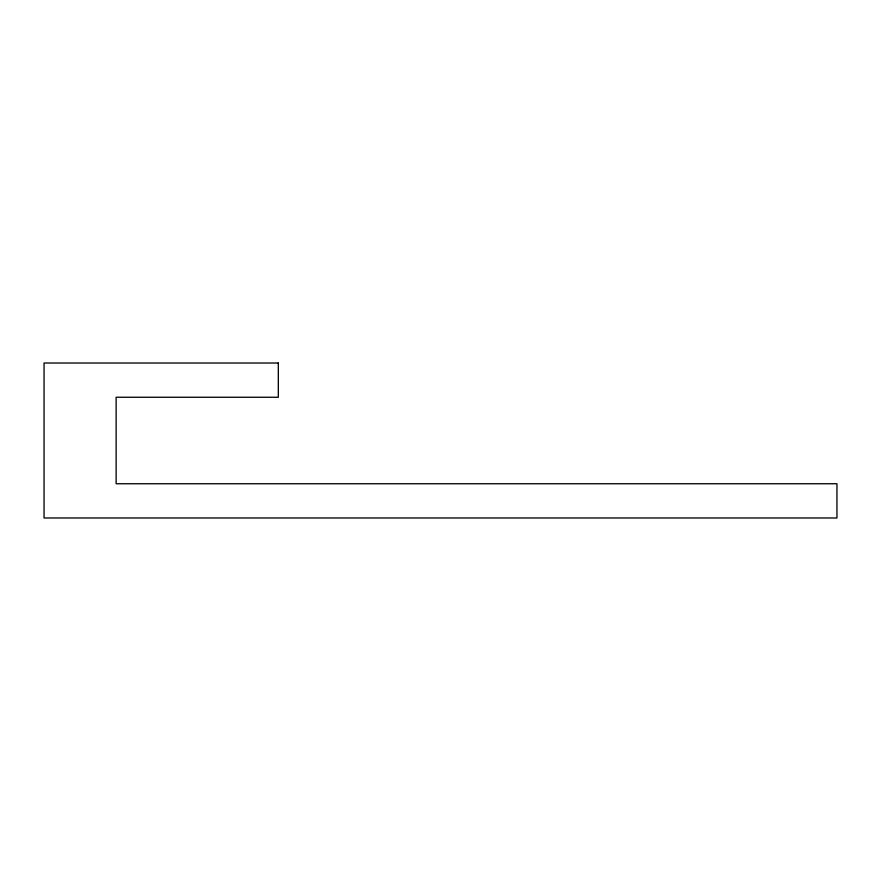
<?xml version="1.0" encoding="UTF-8"?>
<svg xmlns="http://www.w3.org/2000/svg" width="881" height="881" viewBox="0 0 881 881"><rect width="100%" height="100%" fill="white"/><g stroke="black" fill="none" stroke-linecap="round" stroke-linejoin="round"><path stroke-width="1.32" d="M278.319 363.016L44.05 363.016L44.05 517.984L836.95 517.984L836.95 483.746L116.127 483.746L116.127 397.254L278.319 397.254L278.319 363.016"/></g></svg>
